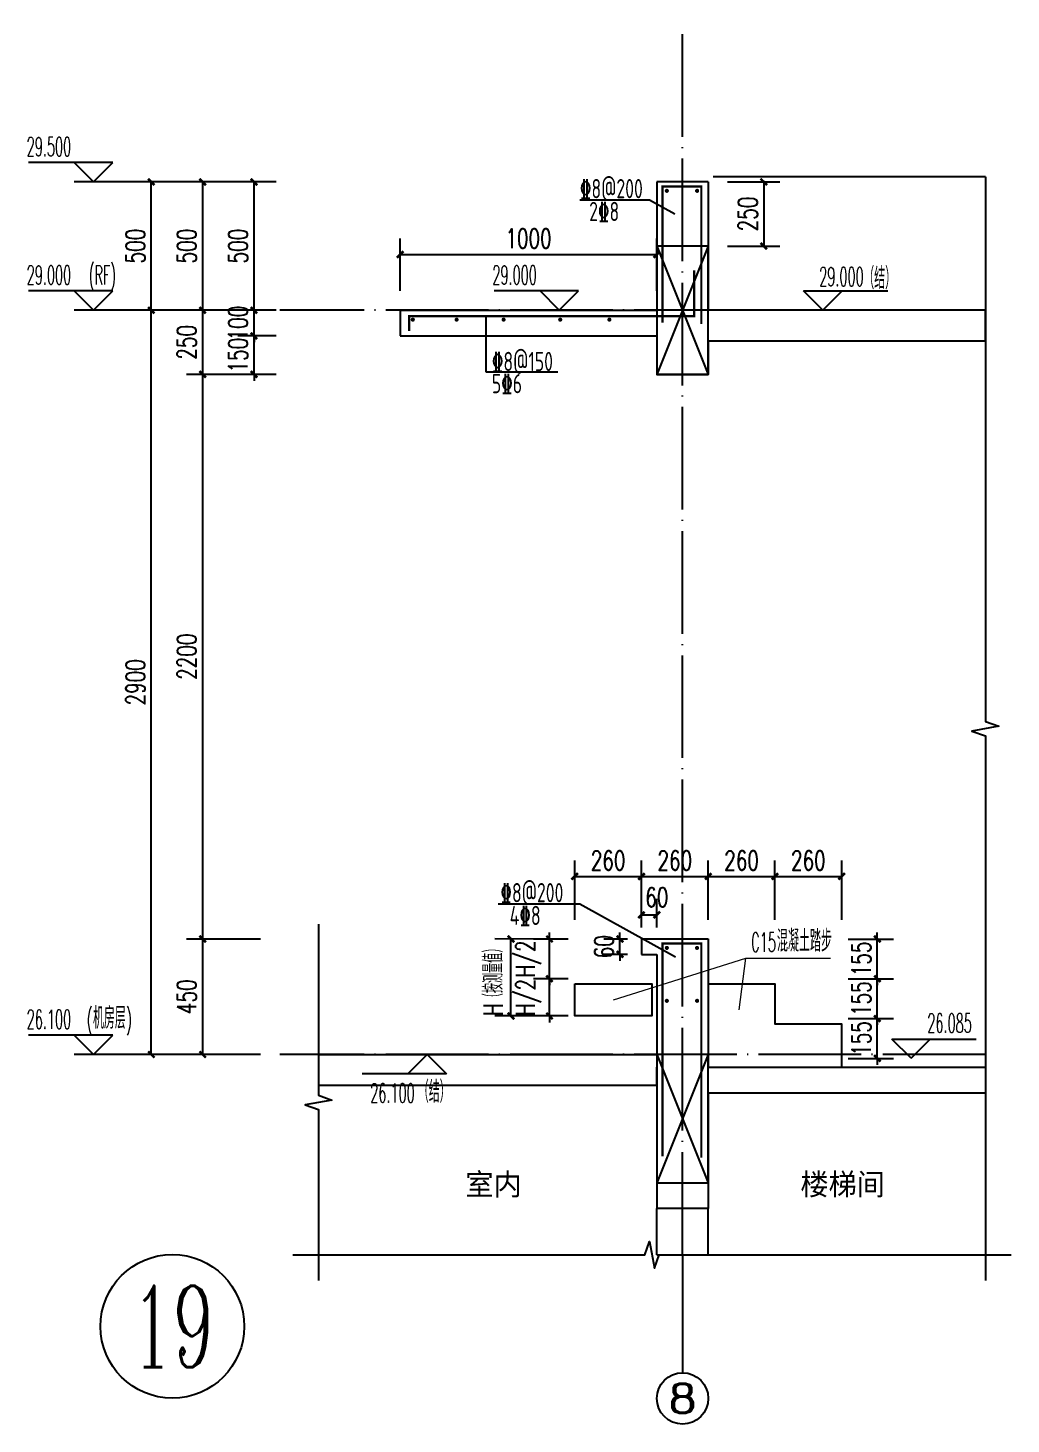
# Model space of a CAD drawing. Extents: x 393367 to 3005760, y 4998 to 826018.
# Drawn here: x 2945893 to 2949723, y 453711 to 459151 of the extents above; entities that cross this region are included whole.
import ezdxf
from ezdxf.enums import TextEntityAlignment as Align

# ---------------------------------------------------------------- set-up
doc = ezdxf.new("R2010")
doc.units = 0
doc.header["$LTSCALE"] = 1000
doc.linetypes.add('DOTE', pattern=[2.42, 2, -0.2, 0.02, -0.2])
doc.layers.get('0').update_dxf_attribs({"linetype": 'CONTINUOUS'})
doc.layers.get('Defpoints').update_dxf_attribs({"linetype": 'CONTINUOUS'})
for name, color, linetype in [('AXIS', 3, 'CONTINUOUS'), ('AXIS_TEXT', 7, 'CONTINUOUS'), ('DIM_ELEV', 3, 'CONTINUOUS'), ('DIM_SYMB', 3, 'CONTINUOUS'), ('DOTE', 8, 'DOTE'), ('PUB_DIM', 3, 'CONTINUOUS'), ('PUB_TEXT', 7, 'CONTINUOUS'), ('S-大样-砼线', 7, 'CONTINUOUS'), ('S-引出线', 40, 'CONTINUOUS'), ('TEXT', 7, 'CONTINUOUS'), ('WALL', 130, 'CONTINUOUS')]:
    doc.layers.add(name, color=color, linetype=linetype)
doc.layers.add('DIM_IDEN', color=3, linetype='CONTINUOUS', lineweight=15)
doc.layers.add('REIN', color=1, linetype='CONTINUOUS', lineweight=18)
doc.styles.add('_TCH_AXIS', font='COMPLEX', dxfattribs={"bigfont": 'GBCBIG'})
doc.styles.add('_TCH_DIM', font='simplex.shx', dxfattribs={"width": 0.65, "bigfont": 'gbcbig.shx'})
doc.styles.add('_TCH_DIM_T3', font='SIMPLEX', dxfattribs={"width": 0.705882, "bigfont": 'GBCBIG'})
doc.styles.add('COMPLEX', font='COMPLEX')
doc.styles.add('DIM_FONT_T3', font='SIMPLEX', dxfattribs={"width": 0.705882, "bigfont": 'GBCBIG'})
doc.styles.add('TSSD_Rein', font='Tssdeng.shx', dxfattribs={"width": 0.7, "bigfont": 'hztxt.shx'})
doc.dimstyles.new('_TCH_ARCH&&25', dxfattribs={"dimtxt": 74.375, "dimasz": 25, "dimexe": 62.5, "dimexo": 75, "dimgap": 25, "dimtad": 1, "dimdec": 0, "dimzin": 0, "dimdsep": 46, "dimtxsty": '_TCH_DIM_T3', "dimblk": 'ARCHTICK', "dimcen": 0.09, "dimclrt": 7, "dimazin": 2, "dimtfac": 1, "dimtdec": 0, "dimtix": 1, "dimtmove": 2, "dimatfit": 3, "dimfxl": 1, "dimtolj": 1, "dimtzin": 0, "dimarcsym": 0})

# ---------------------------------------------------------------- blocks, each defined once
blk = doc.blocks.new('_ArchTick')
at = {"color": 0, "linetype": 'ByBlock', "const_width": 0.4}
blk.add_lwpolyline([(-0.5, -0.5), (0.5, 0.5)], dxfattribs=at)
blk = doc.blocks.new('*D1706')
at = {"layer": 'Defpoints', "color": 0, "transparency": 16777216}
for p in [(2946774, 458550.8), (2946935.3, 458550.8), (2946935.3, 458050.8)]:
    blk.add_point(p, dxfattribs=at)
at = {"layer": 'PUB_DIM', "color": 0, "lineweight": -2, "transparency": 16777216}
for p, q in [((2946860.3, 458550.8), (2946711.5, 458550.8)), ((2946774, 458050.8), (2946774, 458550.8)), ((2946860.3, 458050.8), (2946711.5, 458050.8))]:
    blk.add_line(p, q, dxfattribs=at)
at = {"layer": 'PUB_DIM', "color": 0, "lineweight": -2, "transparency": 16777216, "xscale": 25, "yscale": 25, "zscale": 25}
for p, rotation in [((2946774, 458550.8), 90), ((2946774, 458050.8), 270)]:
    blk.add_blockref('_ArchTick', p, dxfattribs=dict(at, rotation=rotation))
at = {"layer": 'PUB_DIM', "color": 7, "transparency": 16777216, "insert": (2946711.8, 458300.8), "char_height": 74.38, "attachment_point": 5, "rotation": 90, "style": '_TCH_DIM_T3'}
blk.add_mtext('\\A1;500', dxfattribs=at)
blk = doc.blocks.new('*D1707')
at = {"layer": 'Defpoints', "color": 0, "transparency": 16777216}
for p in [(2946774, 458050.8), (2946935.3, 458050.8), (2946935.3, 457950.8)]:
    blk.add_point(p, dxfattribs=at)
at = {"layer": 'PUB_DIM', "color": 0, "lineweight": -2, "transparency": 16777216}
for p, q in [((2946774, 458050.8), (2946774, 458075.8)), ((2946860.3, 458050.8), (2946711.5, 458050.8)), ((2946774, 457950.8), (2946774, 458050.8)), ((2946860.3, 457950.8), (2946711.5, 457950.8)), ((2946774, 457950.8), (2946774, 457925.8))]:
    blk.add_line(p, q, dxfattribs=at)
at = {"layer": 'PUB_DIM', "color": 0, "lineweight": -2, "transparency": 16777216, "xscale": 25, "yscale": 25, "zscale": 25}
for p, rotation in [((2946774, 458050.8), 270), ((2946774, 457950.8), 90)]:
    blk.add_blockref('_ArchTick', p, dxfattribs=dict(at, rotation=rotation))
at = {"layer": 'PUB_DIM', "color": 7, "transparency": 16777216, "insert": (2946711.8, 458000.8), "char_height": 74.38, "attachment_point": 5, "rotation": 90, "style": '_TCH_DIM_T3'}
blk.add_mtext('\\A1;100', dxfattribs=at)
blk = doc.blocks.new('*D1708')
at = {"layer": 'Defpoints', "color": 0, "transparency": 16777216}
for p in [(2946774, 457950.8), (2946935.3, 457950.8), (2946935.3, 457800.8)]:
    blk.add_point(p, dxfattribs=at)
at = {"layer": 'PUB_DIM', "color": 0, "lineweight": -2, "transparency": 16777216}
for p, q in [((2946774, 457950.8), (2946774, 457975.8)), ((2946860.3, 457950.8), (2946711.5, 457950.8)), ((2946774, 457800.8), (2946774, 457950.8)), ((2946860.3, 457800.8), (2946711.5, 457800.8)), ((2946774, 457800.8), (2946774, 457775.8))]:
    blk.add_line(p, q, dxfattribs=at)
at = {"layer": 'PUB_DIM', "color": 0, "lineweight": -2, "transparency": 16777216, "xscale": 25, "yscale": 25, "zscale": 25}
for p, rotation in [((2946774, 457950.8), 270), ((2946774, 457800.8), 90)]:
    blk.add_blockref('_ArchTick', p, dxfattribs=dict(at, rotation=rotation))
at = {"layer": 'PUB_DIM', "color": 7, "transparency": 16777216, "insert": (2946711.8, 457875.8), "char_height": 74.38, "attachment_point": 5, "rotation": 90, "style": '_TCH_DIM_T3'}
blk.add_mtext('\\A1;150', dxfattribs=at)
blk = doc.blocks.new('*D1709')
at = {"layer": 'Defpoints', "color": 0, "transparency": 16777216}
for p in [(2947775.2, 455600.9), (2948073.5, 455600.8), (2948073.5, 455300.8)]:
    blk.add_point(p, dxfattribs=at)
at = {"layer": 'PUB_DIM', "color": 0, "lineweight": -2, "transparency": 16777216}
for p, q in [((2947998.5, 455600.8), (2947712.7, 455600.9)), ((2947775.1, 455300.9), (2947775.2, 455600.9)), ((2947998.5, 455300.8), (2947712.6, 455300.9))]:
    blk.add_line(p, q, dxfattribs=at)
at = {"layer": 'PUB_DIM', "color": 0, "lineweight": -2, "transparency": 16777216, "xscale": 25, "yscale": 25, "zscale": 25}
for p, rotation in [((2947775.2, 455600.9), 89.99143746808299), ((2947775.1, 455300.9), 269.991437468083)]:
    blk.add_blockref('_ArchTick', p, dxfattribs=dict(at, rotation=rotation))
at = {"layer": 'PUB_DIM', "color": 7, "transparency": 16777216, "insert": (2947706.4, 455443.9), "char_height": 74.375, "attachment_point": 5, "rotation": 89.9914, "style": '_TCH_DIM_T3'}
blk.add_mtext('\\A1;H（按测量值）', dxfattribs=at)
blk = doc.blocks.new('*D1710')
at = {"layer": 'Defpoints', "color": 0, "transparency": 16777216}
for p in [(2947925.2, 455600.8), (2948073.5, 455600.8), (2948073.5, 455445.8)]:
    blk.add_point(p, dxfattribs=at)
at = {"layer": 'PUB_DIM', "color": 0, "lineweight": -2, "transparency": 16777216}
for p, q in [((2947925.2, 455600.8), (2947925.2, 455625.8)), ((2947998.5, 455600.8), (2947862.7, 455600.8)), ((2947925.1, 455445.8), (2947925.2, 455600.8)), ((2947998.5, 455445.8), (2947862.6, 455445.8)), ((2947925.1, 455445.8), (2947925.1, 455420.8))]:
    blk.add_line(p, q, dxfattribs=at)
at = {"layer": 'PUB_DIM', "color": 0, "lineweight": -2, "transparency": 16777216, "xscale": 25, "yscale": 25, "zscale": 25}
for p, rotation in [((2947925.2, 455600.8), 269.9914374680162), ((2947925.1, 455445.8), 89.99143746801614)]:
    blk.add_blockref('_ArchTick', p, dxfattribs=dict(at, rotation=rotation))
at = {"layer": 'PUB_DIM', "color": 7, "transparency": 16777216, "insert": (2947843.5, 455523.3), "char_height": 74.38, "attachment_point": 5, "rotation": 89.9914, "style": '_TCH_DIM_T3'}
blk.add_mtext('\\A1;H/2', dxfattribs=at)
blk = doc.blocks.new('*D1711')
at = {"layer": 'Defpoints', "color": 0, "transparency": 16777216}
for p in [(2947925.1, 455445.8), (2948073.5, 455445.8), (2948073.5, 455300.8)]:
    blk.add_point(p, dxfattribs=at)
at = {"layer": 'PUB_DIM', "color": 0, "lineweight": -2, "transparency": 16777216}
for p, q in [((2947925.1, 455445.8), (2947925.1, 455470.8)), ((2947998.5, 455445.8), (2947862.6, 455445.8)), ((2947925.1, 455300.9), (2947925.1, 455445.8)), ((2947998.5, 455300.9), (2947862.6, 455300.9)), ((2947925.1, 455300.9), (2947925.1, 455275.9))]:
    blk.add_line(p, q, dxfattribs=at)
at = {"layer": 'PUB_DIM', "color": 0, "lineweight": -2, "transparency": 16777216, "xscale": 25, "yscale": 25, "zscale": 25}
for p, rotation in [((2947925.1, 455445.8), 269.9914374681244), ((2947925.1, 455300.9), 89.99143746812446)]:
    blk.add_blockref('_ArchTick', p, dxfattribs=dict(at, rotation=rotation))
at = {"layer": 'PUB_DIM', "color": 7, "transparency": 16777216, "insert": (2947843.5, 455373.4), "char_height": 74.38, "attachment_point": 5, "rotation": 89.9914, "style": '_TCH_DIM_T3'}
blk.add_mtext('\\A1;H/2', dxfattribs=at)
blk = doc.blocks.new('*D1712')
at = {"layer": 'Defpoints', "color": 0, "transparency": 16777216}
for p in [(2949063.5, 455844.7), (2948803.5, 455600.8), (2949063.5, 455600.8)]:
    blk.add_point(p, dxfattribs=at)
at = {"layer": 'PUB_DIM', "color": 0, "lineweight": -2, "transparency": 16777216}
for p, q in [((2948803.5, 455675.8), (2948803.5, 455907.2)), ((2949063.5, 455675.8), (2949063.5, 455907.2)), ((2948803.5, 455844.7), (2949063.5, 455844.7))]:
    blk.add_line(p, q, dxfattribs=at)
at = {"layer": 'PUB_DIM', "color": 0, "lineweight": -2, "transparency": 16777216, "xscale": 25, "yscale": 25, "zscale": 25, "rotation": 180}
blk.add_blockref('_ArchTick', (2948803.5, 455844.7), dxfattribs=at)
at = {"layer": 'PUB_DIM', "color": 0, "lineweight": -2, "transparency": 16777216, "xscale": 25, "yscale": 25, "zscale": 25}
blk.add_blockref('_ArchTick', (2949063.5, 455844.7), dxfattribs=at)
at = {"layer": 'PUB_DIM', "color": 7, "transparency": 16777216, "insert": (2948933.5, 455906.8), "char_height": 74.38, "attachment_point": 5, "style": '_TCH_DIM_T3'}
blk.add_mtext('\\A1;260', dxfattribs=at)
blk = doc.blocks.new('*D1713')
at = {"layer": 'Defpoints', "color": 0, "transparency": 16777216}
for p in [(2948803.5, 455844.7), (2948543.5, 455600.8), (2948803.5, 455600.8)]:
    blk.add_point(p, dxfattribs=at)
at = {"layer": 'PUB_DIM', "color": 0, "lineweight": -2, "transparency": 16777216}
for p, q in [((2948543.5, 455675.8), (2948543.5, 455907.2)), ((2948803.5, 455675.8), (2948803.5, 455907.2)), ((2948543.5, 455844.7), (2948803.5, 455844.7))]:
    blk.add_line(p, q, dxfattribs=at)
at = {"layer": 'PUB_DIM', "color": 0, "lineweight": -2, "transparency": 16777216, "xscale": 25, "yscale": 25, "zscale": 25, "rotation": 180}
blk.add_blockref('_ArchTick', (2948543.5, 455844.7), dxfattribs=at)
at = {"layer": 'PUB_DIM', "color": 0, "lineweight": -2, "transparency": 16777216, "xscale": 25, "yscale": 25, "zscale": 25}
blk.add_blockref('_ArchTick', (2948803.5, 455844.7), dxfattribs=at)
at = {"layer": 'PUB_DIM', "color": 7, "transparency": 16777216, "insert": (2948673.5, 455906.8), "char_height": 74.38, "attachment_point": 5, "style": '_TCH_DIM_T3'}
blk.add_mtext('\\A1;260', dxfattribs=at)
blk = doc.blocks.new('*D1714')
at = {"layer": 'Defpoints', "color": 0, "transparency": 16777216}
for p in [(2948543.5, 455844.7), (2948283.5, 455600.8), (2948543.5, 455600.8)]:
    blk.add_point(p, dxfattribs=at)
at = {"layer": 'PUB_DIM', "color": 0, "lineweight": -2, "transparency": 16777216}
for p, q in [((2948283.5, 455675.8), (2948283.5, 455907.2)), ((2948543.5, 455675.8), (2948543.5, 455907.2)), ((2948283.5, 455844.7), (2948543.5, 455844.7))]:
    blk.add_line(p, q, dxfattribs=at)
at = {"layer": 'PUB_DIM', "color": 0, "lineweight": -2, "transparency": 16777216, "xscale": 25, "yscale": 25, "zscale": 25, "rotation": 180}
blk.add_blockref('_ArchTick', (2948283.5, 455844.7), dxfattribs=at)
at = {"layer": 'PUB_DIM', "color": 0, "lineweight": -2, "transparency": 16777216, "xscale": 25, "yscale": 25, "zscale": 25}
blk.add_blockref('_ArchTick', (2948543.5, 455844.7), dxfattribs=at)
at = {"layer": 'PUB_DIM', "color": 7, "transparency": 16777216, "insert": (2948413.5, 455906.8), "char_height": 74.38, "attachment_point": 5, "style": '_TCH_DIM_T3'}
blk.add_mtext('\\A1;260', dxfattribs=at)
blk = doc.blocks.new('*D1715')
at = {"layer": 'Defpoints', "color": 0, "transparency": 16777216}
for p in [(2948283.5, 455844.7), (2948023.5, 455600.8), (2948283.5, 455600.8)]:
    blk.add_point(p, dxfattribs=at)
at = {"layer": 'PUB_DIM', "color": 0, "lineweight": -2, "transparency": 16777216}
for p, q in [((2948023.5, 455675.8), (2948023.5, 455907.2)), ((2948283.5, 455675.8), (2948283.5, 455907.2)), ((2948023.5, 455844.7), (2948283.5, 455844.7))]:
    blk.add_line(p, q, dxfattribs=at)
at = {"layer": 'PUB_DIM', "color": 0, "lineweight": -2, "transparency": 16777216, "xscale": 25, "yscale": 25, "zscale": 25, "rotation": 180}
blk.add_blockref('_ArchTick', (2948023.5, 455844.7), dxfattribs=at)
at = {"layer": 'PUB_DIM', "color": 0, "lineweight": -2, "transparency": 16777216, "xscale": 25, "yscale": 25, "zscale": 25}
blk.add_blockref('_ArchTick', (2948283.5, 455844.7), dxfattribs=at)
at = {"layer": 'PUB_DIM', "color": 7, "transparency": 16777216, "insert": (2948153.5, 455906.8), "char_height": 74.38, "attachment_point": 5, "style": '_TCH_DIM_T3'}
blk.add_mtext('\\A1;260', dxfattribs=at)
blk = doc.blocks.new('*D1716')
at = {"layer": 'Defpoints', "color": 0, "transparency": 16777216}
for p in [(2949013.5, 455600.8), (2949202.4, 455600.8), (2949013.5, 455445.8)]:
    blk.add_point(p, dxfattribs=at)
at = {"layer": 'PUB_DIM', "color": 0, "lineweight": -2, "transparency": 16777216}
for p, q in [((2949202.4, 455600.8), (2949202.4, 455625.8)), ((2949088.5, 455600.8), (2949264.9, 455600.8)), ((2949202.4, 455445.8), (2949202.4, 455600.8)), ((2949088.5, 455445.8), (2949264.9, 455445.8)), ((2949202.4, 455445.8), (2949202.4, 455420.8))]:
    blk.add_line(p, q, dxfattribs=at)
at = {"layer": 'PUB_DIM', "color": 0, "lineweight": -2, "transparency": 16777216, "xscale": 25, "yscale": 25, "zscale": 25}
for p, rotation in [((2949202.4, 455600.8), 269.9914374680069), ((2949202.4, 455445.8), 89.99143746800686)]:
    blk.add_blockref('_ArchTick', p, dxfattribs=dict(at, rotation=rotation))
at = {"layer": 'PUB_DIM', "color": 7, "transparency": 16777216, "insert": (2949140.2, 455523.3), "char_height": 74.38, "attachment_point": 5, "rotation": 89.9914, "style": '_TCH_DIM_T3'}
blk.add_mtext('\\A1;155', dxfattribs=at)
blk = doc.blocks.new('*D1717')
at = {"layer": 'Defpoints', "color": 0, "transparency": 16777216}
for p in [(2949013.5, 455445.8), (2949202.4, 455445.8), (2949013.5, 455290.8)]:
    blk.add_point(p, dxfattribs=at)
at = {"layer": 'PUB_DIM', "color": 0, "lineweight": -2, "transparency": 16777216}
for p, q in [((2949202.4, 455445.8), (2949202.4, 455470.8)), ((2949088.5, 455445.8), (2949264.9, 455445.8)), ((2949202.4, 455290.8), (2949202.4, 455445.8)), ((2949088.5, 455290.8), (2949264.9, 455290.8)), ((2949202.4, 455290.8), (2949202.4, 455265.8))]:
    blk.add_line(p, q, dxfattribs=at)
at = {"layer": 'PUB_DIM', "color": 0, "lineweight": -2, "transparency": 16777216, "xscale": 25, "yscale": 25, "zscale": 25}
for p, rotation in [((2949202.4, 455445.8), 269.9914374680069), ((2949202.4, 455290.8), 89.99143746800696)]:
    blk.add_blockref('_ArchTick', p, dxfattribs=dict(at, rotation=rotation))
at = {"layer": 'PUB_DIM', "color": 7, "transparency": 16777216, "insert": (2949140.2, 455368.3), "char_height": 74.38, "attachment_point": 5, "rotation": 89.9914, "style": '_TCH_DIM_T3'}
blk.add_mtext('\\A1;155', dxfattribs=at)
blk = doc.blocks.new('*D1718')
at = {"layer": 'Defpoints', "color": 0, "transparency": 16777216}
for p in [(2949013.5, 455290.8), (2949202.4, 455290.8), (2949013.5, 455135.8)]:
    blk.add_point(p, dxfattribs=at)
at = {"layer": 'PUB_DIM', "color": 0, "lineweight": -2, "transparency": 16777216}
for p, q in [((2949088.5, 455290.8), (2949264.9, 455290.8)), ((2949202.4, 455290.8), (2949202.4, 455315.8)), ((2949202.4, 455135.8), (2949202.4, 455290.8)), ((2949088.5, 455135.8), (2949264.9, 455135.8)), ((2949202.4, 455135.8), (2949202.4, 455110.8))]:
    blk.add_line(p, q, dxfattribs=at)
at = {"layer": 'PUB_DIM', "color": 0, "lineweight": -2, "transparency": 16777216, "xscale": 25, "yscale": 25, "zscale": 25}
for p, rotation in [((2949202.4, 455290.8), 269.9914374680554), ((2949202.4, 455135.8), 89.9914374680554)]:
    blk.add_blockref('_ArchTick', p, dxfattribs=dict(at, rotation=rotation))
at = {"layer": 'PUB_DIM', "color": 7, "transparency": 16777216, "insert": (2949140.2, 455213.3), "char_height": 74.38, "attachment_point": 5, "rotation": 89.9914, "style": '_TCH_DIM_T3'}
blk.add_mtext('\\A1;155', dxfattribs=at)
blk = doc.blocks.new('*D1719')
at = {"layer": 'Defpoints', "color": 0, "transparency": 16777216}
for p in [(2948343.5, 458268.1), (2947343.5, 458050.8), (2948343.5, 458050.8)]:
    blk.add_point(p, dxfattribs=at)
at = {"layer": 'PUB_DIM', "color": 0, "lineweight": -2, "transparency": 16777216}
for p, q in [((2947343.5, 458125.8), (2947343.5, 458330.6)), ((2948343.5, 458125.8), (2948343.5, 458330.6)), ((2947343.5, 458268.1), (2948343.5, 458268.1))]:
    blk.add_line(p, q, dxfattribs=at)
at = {"layer": 'PUB_DIM', "color": 0, "lineweight": -2, "transparency": 16777216, "xscale": 25, "yscale": 25, "zscale": 25, "rotation": 180}
blk.add_blockref('_ArchTick', (2947343.5, 458268.1), dxfattribs=at)
at = {"layer": 'PUB_DIM', "color": 0, "lineweight": -2, "transparency": 16777216, "xscale": 25, "yscale": 25, "zscale": 25}
blk.add_blockref('_ArchTick', (2948343.5, 458268.1), dxfattribs=at)
at = {"layer": 'PUB_DIM', "color": 7, "transparency": 16777216, "insert": (2947843.5, 458330.3), "char_height": 74.38, "attachment_point": 5, "style": '_TCH_DIM_T3'}
blk.add_mtext('\\A1;1000', dxfattribs=at)
blk = doc.blocks.new('*D1720')
at = {"layer": 'Defpoints', "color": 0, "transparency": 16777216}
for p in [(2948199.7, 455600.8), (2948303.5, 455600.8), (2948303.5, 455540.8)]:
    blk.add_point(p, dxfattribs=at)
at = {"layer": 'PUB_DIM', "color": 0, "lineweight": -2, "transparency": 16777216}
for p, q in [((2948199.7, 455600.8), (2948199.7, 455625.8)), ((2948228.5, 455600.8), (2948137.2, 455600.8)), ((2948199.7, 455540.8), (2948199.7, 455600.8)), ((2948228.5, 455540.8), (2948137.2, 455540.8)), ((2948199.7, 455540.8), (2948199.7, 455515.8))]:
    blk.add_line(p, q, dxfattribs=at)
at = {"layer": 'PUB_DIM', "color": 0, "lineweight": -2, "transparency": 16777216, "xscale": 25, "yscale": 25, "zscale": 25}
for p, rotation in [((2948199.7, 455600.8), 270), ((2948199.7, 455540.8), 90)]:
    blk.add_blockref('_ArchTick', p, dxfattribs=dict(at, rotation=rotation))
at = {"layer": 'PUB_DIM', "color": 7, "transparency": 16777216, "insert": (2948137.5, 455570.8), "char_height": 74.38, "attachment_point": 5, "rotation": 90, "style": '_TCH_DIM_T3'}
blk.add_mtext('\\A1;60', dxfattribs=at)
blk = doc.blocks.new('*D1721')
at = {"layer": 'Defpoints', "color": 0, "transparency": 16777216}
for p in [(2948343.5, 455694.7), (2948283.5, 455570.8), (2948343.5, 455570.8)]:
    blk.add_point(p, dxfattribs=at)
at = {"layer": 'PUB_DIM', "color": 0, "lineweight": -2, "transparency": 16777216}
for p, q in [((2948283.5, 455645.8), (2948283.5, 455757.2)), ((2948343.5, 455645.8), (2948343.5, 455757.2)), ((2948283.5, 455694.7), (2948343.5, 455694.7))]:
    blk.add_line(p, q, dxfattribs=at)
at = {"layer": 'PUB_DIM', "color": 0, "lineweight": -2, "transparency": 16777216, "xscale": 25, "yscale": 25, "zscale": 25, "rotation": 180}
blk.add_blockref('_ArchTick', (2948283.5, 455694.7), dxfattribs=at)
at = {"layer": 'PUB_DIM', "color": 0, "lineweight": -2, "transparency": 16777216, "xscale": 25, "yscale": 25, "zscale": 25}
blk.add_blockref('_ArchTick', (2948343.5, 455694.7), dxfattribs=at)
at = {"layer": 'PUB_DIM', "color": 7, "transparency": 16777216, "insert": (2948343.5, 455763.4), "char_height": 74.38, "attachment_point": 5, "style": '_TCH_DIM_T3'}
blk.add_mtext('\\A1;60', dxfattribs=at)
blk = doc.blocks.new('*D1722')
at = {"layer": 'Defpoints', "color": 0, "transparency": 16777216}
for p in [(2946574, 455600.8), (2946874, 455600.8), (2946874, 455150.8)]:
    blk.add_point(p, dxfattribs=at)
at = {"layer": 'PUB_DIM', "color": 0, "lineweight": -2, "transparency": 16777216}
for p, q in [((2946799, 455600.8), (2946511.5, 455600.8)), ((2946574, 455150.8), (2946574, 455600.8)), ((2946799, 455150.8), (2946511.5, 455150.8))]:
    blk.add_line(p, q, dxfattribs=at)
at = {"layer": 'PUB_DIM', "color": 0, "lineweight": -2, "transparency": 16777216, "xscale": 25, "yscale": 25, "zscale": 25}
for p, rotation in [((2946574, 455600.8), 90), ((2946574, 455150.8), 270)]:
    blk.add_blockref('_ArchTick', p, dxfattribs=dict(at, rotation=rotation))
at = {"layer": 'PUB_DIM', "color": 7, "transparency": 16777216, "insert": (2946511.8, 455375.8), "char_height": 74.38, "attachment_point": 5, "rotation": 90, "style": '_TCH_DIM_T3'}
blk.add_mtext('\\A1;450', dxfattribs=at)
blk = doc.blocks.new('*D1723')
at = {"layer": 'Defpoints', "color": 0, "transparency": 16777216}
for p in [(2946574, 457800.8), (2946874, 457800.8), (2946874, 455600.8)]:
    blk.add_point(p, dxfattribs=at)
at = {"layer": 'PUB_DIM', "color": 0, "lineweight": -2, "transparency": 16777216}
for p, q in [((2946799, 457800.8), (2946511.5, 457800.8)), ((2946574, 455600.8), (2946574, 457800.8)), ((2946799, 455600.8), (2946511.5, 455600.8))]:
    blk.add_line(p, q, dxfattribs=at)
at = {"layer": 'PUB_DIM', "color": 0, "lineweight": -2, "transparency": 16777216, "xscale": 25, "yscale": 25, "zscale": 25}
for p, rotation in [((2946574, 457800.8), 90), ((2946574, 455600.8), 270)]:
    blk.add_blockref('_ArchTick', p, dxfattribs=dict(at, rotation=rotation))
at = {"layer": 'PUB_DIM', "color": 7, "transparency": 16777216, "insert": (2946511.8, 456700.8), "char_height": 74.38, "attachment_point": 5, "rotation": 90, "style": '_TCH_DIM_T3'}
blk.add_mtext('\\A1;2200', dxfattribs=at)
blk = doc.blocks.new('*D1724')
at = {"layer": 'Defpoints', "color": 0, "transparency": 16777216}
for p in [(2946574, 458050.8), (2946874, 458050.8), (2946874, 457800.8)]:
    blk.add_point(p, dxfattribs=at)
at = {"layer": 'PUB_DIM', "color": 0, "lineweight": -2, "transparency": 16777216}
for p, q in [((2946799, 458050.8), (2946511.5, 458050.8)), ((2946574, 457800.8), (2946574, 458050.8)), ((2946799, 457800.8), (2946511.5, 457800.8))]:
    blk.add_line(p, q, dxfattribs=at)
at = {"layer": 'PUB_DIM', "color": 0, "lineweight": -2, "transparency": 16777216, "xscale": 25, "yscale": 25, "zscale": 25}
for p, rotation in [((2946574, 458050.8), 90), ((2946574, 457800.8), 270)]:
    blk.add_blockref('_ArchTick', p, dxfattribs=dict(at, rotation=rotation))
at = {"layer": 'PUB_DIM', "color": 7, "transparency": 16777216, "insert": (2946511.8, 457925.8), "char_height": 74.38, "attachment_point": 5, "rotation": 90, "style": '_TCH_DIM_T3'}
blk.add_mtext('\\A1;250', dxfattribs=at)
blk = doc.blocks.new('*D1725')
at = {"layer": 'Defpoints', "color": 0, "transparency": 16777216}
for p in [(2946574, 458550.8), (2946874, 458550.8), (2946874, 458050.8)]:
    blk.add_point(p, dxfattribs=at)
at = {"layer": 'PUB_DIM', "color": 0, "lineweight": -2, "transparency": 16777216}
for p, q in [((2946799, 458550.8), (2946511.5, 458550.8)), ((2946574, 458050.8), (2946574, 458550.8)), ((2946799, 458050.8), (2946511.5, 458050.8))]:
    blk.add_line(p, q, dxfattribs=at)
at = {"layer": 'PUB_DIM', "color": 0, "lineweight": -2, "transparency": 16777216, "xscale": 25, "yscale": 25, "zscale": 25}
for p, rotation in [((2946574, 458550.8), 90), ((2946574, 458050.8), 270)]:
    blk.add_blockref('_ArchTick', p, dxfattribs=dict(at, rotation=rotation))
at = {"layer": 'PUB_DIM', "color": 7, "transparency": 16777216, "insert": (2946511.8, 458300.8), "char_height": 74.38, "attachment_point": 5, "rotation": 90, "style": '_TCH_DIM_T3'}
blk.add_mtext('\\A1;500', dxfattribs=at)
blk = doc.blocks.new('*D1726')
at = {"layer": 'Defpoints', "color": 0, "transparency": 16777216}
for p in [(2946374, 458050.8), (2946874, 458050.8), (2946874, 455150.8)]:
    blk.add_point(p, dxfattribs=at)
at = {"layer": 'PUB_DIM', "color": 0, "lineweight": -2, "transparency": 16777216}
for p, q in [((2946799, 458050.8), (2946311.5, 458050.8)), ((2946374, 455150.8), (2946374, 458050.8)), ((2946799, 455150.8), (2946311.5, 455150.8))]:
    blk.add_line(p, q, dxfattribs=at)
at = {"layer": 'PUB_DIM', "color": 0, "lineweight": -2, "transparency": 16777216, "xscale": 25, "yscale": 25, "zscale": 25}
for p, rotation in [((2946374, 458050.8), 90), ((2946374, 455150.8), 270)]:
    blk.add_blockref('_ArchTick', p, dxfattribs=dict(at, rotation=rotation))
at = {"layer": 'PUB_DIM', "color": 7, "transparency": 16777216, "insert": (2946311.8, 456600.8), "char_height": 74.38, "attachment_point": 5, "rotation": 90, "style": '_TCH_DIM_T3'}
blk.add_mtext('\\A1;2900', dxfattribs=at)
blk = doc.blocks.new('*D1727')
at = {"layer": 'Defpoints', "color": 0, "transparency": 16777216}
for p in [(2946374, 458550.8), (2946874, 458550.8), (2946874, 458050.8)]:
    blk.add_point(p, dxfattribs=at)
at = {"layer": 'PUB_DIM', "color": 0, "lineweight": -2, "transparency": 16777216}
for p, q in [((2946799, 458550.8), (2946311.5, 458550.8)), ((2946374, 458050.8), (2946374, 458550.8)), ((2946799, 458050.8), (2946311.5, 458050.8))]:
    blk.add_line(p, q, dxfattribs=at)
at = {"layer": 'PUB_DIM', "color": 0, "lineweight": -2, "transparency": 16777216, "xscale": 25, "yscale": 25, "zscale": 25}
for p, rotation in [((2946374, 458550.8), 90), ((2946374, 458050.8), 270)]:
    blk.add_blockref('_ArchTick', p, dxfattribs=dict(at, rotation=rotation))
at = {"layer": 'PUB_DIM', "color": 7, "transparency": 16777216, "insert": (2946311.8, 458300.8), "char_height": 74.38, "attachment_point": 5, "rotation": 90, "style": '_TCH_DIM_T3'}
blk.add_mtext('\\A1;500', dxfattribs=at)
blk = doc.blocks.new('_axiso')
blk.add_circle((0, 0), 0.5)
at = {"layer": 'AXIS_TEXT', "style": 'COMPLEX', "width": 1.041667}
blk.add_attdef('A', text='', height=0.56, dxfattribs=at).set_placement((-0.25, -0.28), (0.25, -0.28), align=Align.FIT)
blk = doc.blocks.new('*D2041')
at = {"layer": 'Defpoints', "color": 0, "transparency": 16777216}
for p in [(2948543.5, 458550.8), (2948543.5, 458300.8), (2948760, 458300.8)]:
    blk.add_point(p, dxfattribs=at)
at = {"layer": 'PUB_DIM', "color": 0, "lineweight": -2, "transparency": 16777216}
for p, q in [((2948618.5, 458550.8), (2948822.5, 458550.8)), ((2948760, 458550.8), (2948760, 458300.8)), ((2948618.5, 458300.8), (2948822.5, 458300.8))]:
    blk.add_line(p, q, dxfattribs=at)
at = {"layer": 'PUB_DIM', "color": 0, "lineweight": -2, "transparency": 16777216, "xscale": 25, "yscale": 25, "zscale": 25}
for p, rotation in [((2948760, 458550.8), 90), ((2948760, 458300.8), 270)]:
    blk.add_blockref('_ArchTick', p, dxfattribs=dict(at, rotation=rotation))
at = {"layer": 'PUB_DIM', "color": 7, "transparency": 16777216, "insert": (2948697.8, 458425.8), "char_height": 74.38, "attachment_point": 5, "rotation": 90, "style": '_TCH_DIM_T3'}
blk.add_mtext('\\A1;250', dxfattribs=at)

msp = doc.modelspace()

# ---------------------------------------------------------------- linework, layer by layer
at = {"color": 251, "true_color": 0x636466}
msp.add_line((2949623.47503, 458570.95074), (2948563.47466, 458570.83919), dxfattribs=at)
at = {"layer": 'AXIS'}
msp.add_line((2948443.49778, 454370.07916), (2948443.49778, 453910.68736), dxfattribs=at)
at = {"layer": 'AXIS', "color": 6}
msp.add_circle((2946456.02027, 454091.46775), 280, dxfattribs=at)
at = {"layer": 'DIM_ELEV'}
for p, q in [((2946224.00001, 458625.83991), (2945896.00001, 458625.83991)), ((2946149.00001, 458550.83991), (2946074.00001, 458625.83991)), ((2946149.00001, 458550.83991), (2946224.00001, 458625.83991)), ((2946574.00001, 458550.83991), (2946074.00001, 458550.83991)), ((2946224.00001, 458125.83991), (2945896.00001, 458125.83991)), ((2946149.00001, 458050.83991), (2946074.00001, 458125.83991)), ((2946149.00001, 458050.83991), (2946224.00001, 458125.83991)), ((2946574.00001, 458050.83991), (2946074.00001, 458050.83991)), ((2946224.00001, 455225.83991), (2945896.00001, 455225.83991)), ((2946149.00001, 455150.83991), (2946074.00001, 455225.83991)), ((2946149.00001, 455150.83991), (2946224.00001, 455225.83991)), ((2946574.00001, 455150.83991), (2946074.00001, 455150.83991))]:
    msp.add_line(p, q, dxfattribs=at)
at = {"layer": 'DIM_ELEV', "color": 3}
for p, q in [((2948038.26365, 458125.83991), (2947710.26365, 458125.83991)), ((2947963.26365, 458050.83991), (2947888.26365, 458125.83991)), ((2947963.26365, 458050.83991), (2948038.26365, 458125.83991)), ((2948990.19469, 458050.82821), (2948915.19469, 458125.82821)), ((2948915.19469, 458125.82821), (2949243.19469, 458125.82821)), ((2948990.19469, 458050.82821), (2949065.19469, 458125.82821)), ((2949333.86741, 455135.8401), (2949258.86741, 455210.8401)), ((2949258.86741, 455210.8401), (2949586.86741, 455210.8401)), ((2949333.86741, 455135.8401), (2949408.86741, 455210.8401)), ((2947448.31537, 455150.83991), (2947373.31537, 455075.83991)), ((2947448.31537, 455150.83991), (2947523.31537, 455075.83991)), ((2947523.31537, 455075.83991), (2947195.31537, 455075.83991))]:
    msp.add_line(p, q, dxfattribs=at)
at = {"layer": 'DIM_IDEN'}
for p, q in [((2948174.18819, 455363.95656), (2948689.71814, 455526.26174)), ((2948663.99124, 455324.95148), (2948689.71814, 455526.26174)), ((2948689.71814, 455526.26174), (2949020.31203, 455526.26174))]:
    msp.add_line(p, q, dxfattribs=at)
at = {"layer": 'DIM_SYMB'}
for points in [[(2949623.47698, 458570.95075), (2949623.47648, 456448.64003), (2949675.97648, 456429.53158), (2949570.97647, 456411.01728), (2949623.47647, 456392.39003), (2949623.47597, 454270.07932)], [(2947025.19212, 455658.09809), (2947025.19212, 454992.21371), (2947077.69212, 454973.10527), (2946972.69212, 454954.59094), (2947025.19212, 454935.96371), (2947025.19212, 454270.07932)], [(2946925.19212, 454370.07932), (2948296.20905, 454370.07932), (2948315.31748, 454422.57932), (2948333.83182, 454317.57932), (2948352.45905, 454370.07932), (2949723.47597, 454370.07932)]]:
    msp.add_lwpolyline(points, dxfattribs=at)
at = {"layer": 'DOTE', "linetype": 'DOTE', "ltscale": 0.2}
for p, q in [((2948443.47471, 454370.07932), (2948443.47585, 459150.83991)), ((2949623.47597, 458050.83991), (2946874.00001, 458050.83991)), ((2949623.47597, 455150.83991), (2946874.00001, 455150.83991))]:
    msp.add_line(p, q, dxfattribs=at)
at = {"layer": 'REIN', "const_width": 9}
for points in [[(2948365.67335, 458002.11973), (2948365.67335, 458533.30934), (2948516.77346, 458533.30934), (2948516.77346, 457996.51936)], [(2948365.67335, 454753.89999), (2948365.67335, 455583.30915), (2948516.77346, 455583.30915), (2948516.77346, 454748.29961)]]:
    msp.add_lwpolyline(points, dxfattribs=at)
at = {"layer": 'REIN', "const_width": 8}
for points in [[(2948378.40024, 458516.03587, 1), (2948386.40024, 458516.03587, 1)], [(2948496.13574, 458516.03587, 1), (2948504.13574, 458516.03587, 1)], [(2947388.6918, 458014.10447, 1), (2947396.6918, 458014.10447, 1)], [(2947559.21973, 458014.10447, 1), (2947567.21973, 458014.10447, 1)], [(2947742.25743, 458014.10447, 1), (2947750.25743, 458014.10447, 1)], [(2947962.94416, 458014.10447, 1), (2947970.94416, 458014.10447, 1)], [(2948154.7806, 458014.10447, 1), (2948162.7806, 458014.10447, 1)], [(2948378.40024, 455566.03568, 1), (2948386.40024, 455566.03568, 1)], [(2948496.13574, 455566.03568, 1), (2948504.13574, 455566.03568, 1)], [(2948378.40024, 455359.9488, 1), (2948386.40024, 455359.9488, 1)], [(2948496.13574, 455359.9488, 1), (2948504.13574, 455359.9488, 1)]]:
    msp.add_lwpolyline(points, format="xyb", close=True, dxfattribs=at)
at = {"layer": 'REIN'}
msp.add_lwpolyline([(2947378.72462, 457970.13298, 9, 9, 0), (2947378.72462, 458027.71289, 9, 9, 0), (2948488.62263, 458027.71289, 9, 9, 0), (2948488.62263, 458206.23954, 9, 9, 0)], format="xyseb", dxfattribs=at)
at = {"layer": 'S-大样-砼线'}
for p, q in [((2948343.4746, 458300.84736), (2948543.4746, 457800.83979)), ((2948543.47755, 458300.84736), (2948343.47755, 457800.83979)), ((2948343.4747, 455150.83991), (2948543.4747, 454650.83234)), ((2948543.47765, 455150.83991), (2948343.47765, 454650.83234))]:
    msp.add_line(p, q, dxfattribs=at)
for points in [[(2948543.47461, 458300.84736), (2948343.4746, 458300.84736), (2948343.4746, 457800.83979), (2948543.47461, 457800.83979)], [(2948543.47471, 455150.83991), (2948343.4747, 455150.83991), (2948343.4747, 454650.83234), (2948543.47471, 454650.83234)]]:
    msp.add_lwpolyline(points, close=True, dxfattribs=at)
at = {"layer": 'S-引出线'}
for p, q in [((2947677.58245, 458027.71289), (2947677.58245, 457811.16132)), ((2947677.58245, 457811.16132), (2947957.28657, 457811.16132))]:
    msp.add_line(p, q, dxfattribs=at)
for points in [[(2948413.39958, 458425.42145), (2948314.62218, 458480.22634), (2948043.65786, 458480.22634)], [(2948416.41803, 455529.94551), (2948043.11825, 455737.06427), (2947724.69466, 455737.06427)]]:
    msp.add_lwpolyline(points, dxfattribs=at)
at = {"layer": 'WALL'}
for p, q in [((2948543.47471, 458550.8401), (2948343.47471, 458550.83972)), ((2948343.47471, 458550.83972), (2948343.47566, 458050.83991)), ((2948543.47471, 458550.8401), (2948543.47566, 458050.83406)), ((2947343.47671, 458050.83991), (2948343.47566, 458050.83991)), ((2947343.47671, 458050.83991), (2947343.47671, 457950.83991)), ((2949623.47598, 458050.83406), (2948543.47566, 458050.83406)), ((2949623.47598, 457930.83406), (2949623.47598, 458050.83406)), ((2947343.47671, 457950.83991), (2948343.47528, 457950.83991)), ((2948343.47528, 457950.83991), (2948343.47471, 457800.84029)), ((2948543.4752, 457930.83406), (2948543.47471, 457800.83953)), ((2949623.47598, 457930.83406), (2948543.4752, 457930.83406)), ((2948543.47471, 457800.83953), (2948343.47471, 457800.84029)), ((2948283.47471, 455600.83991), (2948543.47471, 455600.83991)), ((2948283.47471, 455600.83991), (2948283.47471, 455540.83991)), ((2948543.47471, 455600.83991), (2948543.47471, 455150.83991)), ((2948283.47471, 455540.83991), (2948343.47471, 455540.83991)), ((2948343.47471, 455540.83991), (2948343.47471, 455150.83991)), ((2947025.19212, 455150.83991), (2948343.47471, 455150.83991)), ((2947025.19212, 455150.83991), (2947025.19212, 455030.83991)), ((2948543.47471, 455150.83991), (2948543.4747, 455100.83991)), ((2948343.4747, 455030.83991), (2948343.47471, 455100.83991)), ((2948343.47471, 455100.83991), (2948343.47471, 454550.83991)), ((2948543.4747, 455100.83991), (2949623.47597, 455100.83991)), ((2949623.47597, 455100.83991), (2949623.47597, 455000.83991)), ((2947025.19212, 455030.83991), (2948343.4747, 455030.83991)), ((2948543.47471, 455000.83991), (2949623.47597, 455000.83991)), ((2948543.47471, 455000.83991), (2948543.47471, 454550.83991)), ((2948543.47471, 454550.83991), (2948343.47471, 454550.83991)), ((2948343.47744, 454370.07947), (2948343.47799, 454550.84038)), ((2948543.47744, 454370.07886), (2948543.47799, 454550.83977)), ((2948343.47744, 454370.07947), (2948543.47744, 454370.07886))]:
    msp.add_line(p, q, dxfattribs=at)
msp.add_lwpolyline([(2948023.47471, 455425.84879), (2948323.47471, 455425.84879), (2948323.47471, 455300.83991), (2948023.47471, 455300.83991)], close=True, dxfattribs=at)
msp.add_lwpolyline([(2948543.47471, 455425.83991), (2948803.47471, 455425.83991), (2948803.47471, 455270.83991), (2949063.47471, 455270.83991), (2949063.47471, 455100.83991)], dxfattribs=at)

# ---------------------------------------------------------------- block references
at = {"layer": 'AXIS'}
ref = msp.add_blockref('_axiso', (2948443.49778, 453810.68736), dxfattribs=dict(at, xscale=200, yscale=200, zscale=200))
ref.add_attrib('A', '8', dxfattribs={"layer": 'AXIS_TEXT', "height": 113.13708, "style": '_TCH_AXIS', "width": 1.5}).set_placement((2948386.92924, 453754.11881), (2948500.06632, 453754.11881), align=Align.FIT)

# ---------------------------------------------------------------- texts
at = {"layer": 'AXIS_TEXT', "color": 6, "style": '_TCH_AXIS', "width": 0.724138}
msp.add_text('19', height=316.783838, dxfattribs=at).set_placement((2946297.62835, 453933.07583), (2946614.41219, 453933.07583), align=Align.FIT)
at = {"layer": 'DIM_ELEV', "color": 7, "style": '_TCH_DIM'}
for s, height, width, p in [('（结）', 84.397163, 0.7, (2949147.73325, 458133.24902)), ('29.000', 74.375, 0.494118, (2948975.94321, 458144.44733)), ('26.100', 74.375, 0.494118, (2947226.82344, 454963.31491)), ('（结）', 84.397163, 0.7, (2947412.32344, 454963.31491))]:
    msp.add_text(s, height=height, dxfattribs=dict(at, width=width)).set_placement(p)
at = {"layer": 'PUB_TEXT'}
for s, height, style, width, p in [('29.500', 74.375, '_TCH_DIM', 0.494118, (2945888.50001, 458650.86491)), ('29.000', 74.375, '_TCH_DIM', 0.494118, (2945888.50001, 458150.86491)), ('(RF)', 74.375, '_TCH_DIM', 0.494118, (2946130.30001, 458150.86491)), ('C15', 74.375, 'DIM_FONT_T3', 0.49827, (2948710.77511, 455551.28674)), ('混凝土踏步', 84.397163, 'DIM_FONT_T3', 0.705882, (2948811.36335, 455551.28674)), ('机房层', 84.397163, '_TCH_DIM', 0.7, (2946146.75001, 455250.86491)), ('26.100', 74.375, '_TCH_DIM', 0.494118, (2945888.50001, 455250.86491)), ('(', 74.375, '_TCH_DIM', 0.494118, (2946122.25001, 455250.86491)), (')', 74.375, '_TCH_DIM', 0.494118, (2946275.76597, 455250.86491))]:
    msp.add_text(s, height=height, dxfattribs=dict(at, style=style, width=width)).set_placement(p)
at = {"layer": 'PUB_TEXT', "color": 3, "style": '_TCH_DIM', "width": 0.494118}
for s, p in [('29.000', (2947702.76365, 458150.86491)), ('26.085', (2949397.36741, 455235.8651))]:
    msp.add_text(s, height=74.375, dxfattribs=at).set_placement(p)
at = {"layer": 'PUB_TEXT'}
for s, p in [('室内', (2947597.33952, 454602.85341)), ('楼梯间', (2948902.71765, 454602.85341))]:
    msp.add_text(s, height=84.397163, dxfattribs=at).set_placement(p)
at = {"layer": 'TEXT', "style": 'TSSD_Rein', "width": 0.7}
for s, p in [('%%1328@200', (2948043.69768, 458487.114)), ('2%%1328', (2948079.79046, 458398.0918)), ('%%1328@150', (2947700.66659, 457813.66898)), ('5%%1326', (2947700.66659, 457727.4438)), ('%%1328@200', (2947734.18559, 455743.95193)), ('4%%1328', (2947770.27838, 455654.92973))]:
    msp.add_text(s, height=75, rotation=0.00000019, dxfattribs=at).set_placement(p)

# ---------------------------------------------------------------- dimensions: what is measured, and where the dimension line sits
at = {"layer": 'PUB_DIM'}
for p1, p2, distance, picture, middle in [((2946874.00001, 458050.83991), (2946874.00001, 458550.83991), 500, '*D1727', (2946311.81251, 458300.83991)), ((2946874.00001, 458050.83991), (2946874.00001, 458550.83991), 300, '*D1725', (2946511.81251, 458300.83991)), ((2946935.26428, 458050.83991), (2946935.26428, 458550.84157), 161.26427, '*D1706', (2946711.81251, 458300.84074)), ((2947343.47671, 458050.83987), (2948343.47799, 458050.83987), 217.25612, '*D1719', (2947843.47735, 458330.28349)), ((2946874.00001, 455150.83991), (2946874.00001, 458050.83991), 500, '*D1726', (2946311.81251, 456600.83991)), ((2946874.00001, 457800.83991), (2946874.00001, 458050.83991), 300, '*D1724', (2946511.81251, 457925.83991)), ((2946935.26428, 457950.83991), (2946935.26428, 458050.83991), 161.26427, '*D1707', (2946711.81251, 458000.83991)), ((2946935.26428, 457800.83991), (2946935.26428, 457950.83991), 161.26427, '*D1708', (2946711.81251, 457875.83991)), ((2946874.00001, 455600.83991), (2946874.00001, 457800.83991), 300, '*D1723', (2946511.81251, 456700.83991)), ((2948023.47471, 455600.83991), (2948283.47471, 455600.83991), 243.81856, '*D1715', (2948153.47471, 455906.84598)), ((2948283.47471, 455600.83991), (2948543.47471, 455600.83991), 243.81856, '*D1714', (2948413.47471, 455906.84598)), ((2948543.47471, 455600.83991), (2948803.47471, 455600.83991), 243.81856, '*D1713', (2948673.47471, 455906.84598)), ((2948803.47471, 455600.83991), (2949063.47471, 455600.83991), 243.81856, '*D1712', (2948933.47471, 455906.84598)), ((2946874.00001, 455150.83991), (2946874.00001, 455600.83991), 300, '*D1722', (2946511.81251, 455375.83991)), ((2948303.47471, 455540.83991), (2948303.47471, 455600.83991), 103.81856, '*D1720', (2948137.46864, 455570.83991)), ((2949013.52103, 455445.83991), (2949013.5442, 455600.8399), -188.89731, '*D1716', (2949140.24243, 455523.32097)), ((2949013.49787, 455290.83991), (2949013.52103, 455445.83991), -188.89731, '*D1717', (2949140.21926, 455368.32097)), ((2949013.47471, 455135.84058), (2949013.49787, 455290.83991), -188.89731, '*D1718', (2949140.1961, 455213.32131))]:
    dim = msp.add_aligned_dim(p1=p1, p2=p2, distance=distance, dimstyle='_TCH_ARCH&&25', dxfattribs=at)
    dim.commit()
    dim.dimension.update_dxf_attribs({"geometry": picture, "text_midpoint": middle})
dim = msp.add_linear_dim(base=(2948760.02548, 458300.83708), p1=(2948543.47518, 458550.8401), p2=(2948543.47518, 458300.83708), angle=90, dimstyle='_TCH_ARCH&&25', dxfattribs=at)
dim.commit()
dim.dimension.update_dxf_attribs({"geometry": '*D2041', "text_midpoint": (2948697.83798, 458425.83859)})
dim = msp.add_linear_dim(base=(2947775.16711, 455600.85626), p1=(2948073.4747, 455300.82472), p2=(2948073.51954, 455600.81167), angle=89.99143747, text='H（按测量值）', dimstyle='_TCH_ARCH&&25', dxfattribs=at)
dim.commit()
dim.dimension.update_dxf_attribs({"geometry": '*D1709', "text_midpoint": (2947706.3947, 455443.88282), "dimtype": 161})
dim = msp.add_linear_dim(base=(2948343.47471, 455694.65848), p1=(2948283.47471, 455570.83991), p2=(2948343.47471, 455570.83991), angle=360, dimstyle='_TCH_ARCH&&25', dxfattribs=at)
dim.commit()
dim.dimension.update_dxf_attribs({"geometry": '*D1721', "text_midpoint": (2948343.47471, 455763.40848), "dimtype": 161})
for p1, p2, picture, middle in [((2948073.49637, 455445.8042), (2948073.51954, 455600.81167), '*D1710', (2947843.48886, 455523.34231)), ((2948073.47471, 455300.84714), (2948073.49637, 455445.8042), '*D1711', (2947843.46645, 455373.36005))]:
    dim = msp.add_aligned_dim(p1=p1, p2=p2, distance=148.35243, text='H/2', dimstyle='_TCH_ARCH&&25', dxfattribs=at)
    dim.commit()
    dim.dimension.update_dxf_attribs({"geometry": picture, "text_midpoint": middle})

doc.saveas('drawing.dxf')
